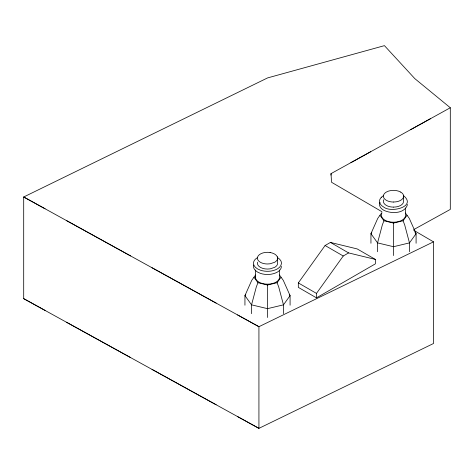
<?xml version="1.0" encoding="UTF-8"?>
<svg xmlns="http://www.w3.org/2000/svg" width="474" height="474" viewBox="0 0 474 474"><rect width="100%" height="100%" fill="white"/><g stroke="black" fill="none" stroke-linecap="round" stroke-linejoin="round"><path stroke-width="0.71" d="M279.464 274.991L281.046 277.201L277.089 282.729L267.514 285.016L267.508 317.503M400.66 192.053A10.12 5.842 0 0 1 403.635 196.2L403.285 197.705A10.12 5.842 0 0 1 396.134 201.835L393.515 202.031M281.52 266.4C280.981 271.389 275.424 273.445 271.134 274.209A14.007 8.088 0 0 1 260.504 273.403L257.607 272.117L255.379 270.447A14.007 8.088 0 0 1 253.72 264.996M407.527 204.454C404.832 213.975 391.02 213.987 383.614 210.172A14.007 8.088 0 0 1 379.988 202.357M255.563 274.991L253.975 277.201L257.939 282.729L256.339 286.829L251.552 304.841L251.552 313.681M381.961 212.488L379.982 215.255L383.94 220.783L382.346 224.877L377.559 242.889L377.559 251.735M253.975 277.201L251.718 280.377L244.94 295.628L244.94 305.209M379.982 215.255L377.725 218.431L370.946 233.682L370.946 243.263M298.324 282.919L325.087 245.514L330.437 242.427L357.2 248.927L375.361 259.408L375.361 263.858L316.484 297.85L298.324 287.368L298.324 282.919L316.484 293.4L316.484 297.85M316.484 293.4L343.247 256.001L348.591 252.909L375.361 259.408M245.769 294.473L244.94 295.628L251.552 304.841L267.508 308.657L283.47 304.841L290.082 295.628L283.304 280.377L281.046 277.201M371.77 232.527L370.946 233.682L377.559 242.889L393.515 246.711L409.471 242.889L416.089 233.682L409.311 218.431L405.466 213.045M383.94 220.783L393.515 223.07L403.09 220.783L407.053 215.255M257.607 257.506L255.379 259.177A14.007 8.088 0 0 0 255.379 267.265L257.607 268.942L260.504 270.227A14.007 8.088 0 0 0 271.134 271.033C275.424 270.269 280.981 268.213 281.52 263.224L281.041 261.133L279.642 259.177L277.414 257.506M381.38 197.231L383.614 195.555M350.89 162.653L370.775 151.68M410.537 129.71L430.422 118.737M331.006 175.113L331.006 173.638L450.3 107.752L414.809 78.619L384.438 45.646L267.567 77.92L23.7 196.988L23.7 298.644L45.083 310.44M413.743 229.6L450.3 209.413L450.3 107.752M23.7 298.644L258.928 428.354L433.52 343.502L433.52 241.847L258.928 326.699L23.7 196.988L45.083 208.779M393.515 207.114L396.134 206.919A10.12 5.842 0 0 0 403.291 202.789L403.629 196.195M270.133 252.5L267.508 252.298A10.078 5.818 0 0 0 258.164 255.924A10.078 5.818 0 0 0 260.356 262.27A10.078 5.818 0 0 0 267.514 263.977L270.133 263.781L274.665 262.27A10.078 5.818 0 0 0 277.628 258.14L277.284 256.63M257.939 282.729L267.514 285.016M66.473 220.57L130.617 255.942M152.012 267.739L216.156 303.111M237.545 314.902L258.928 326.699L258.928 428.354L237.545 416.563M66.473 322.225L130.617 357.603M152.012 369.394L216.156 404.772M330.437 242.427L348.591 252.909M325.087 245.514L343.247 256.001M381.902 211.688L331.557 182.277L331.006 173.638M413.766 230.305L433.52 241.847M403.421 195.555C417.167 206.634 390.92 213.253 383.614 206.996A14.007 8.088 0 0 1 381.386 197.231M414.845 231.952L416.089 233.682L416.089 243.263M289.253 294.473L290.082 295.628L290.082 305.209M403.09 220.783L404.683 224.877L409.471 242.889L409.471 251.735M277.089 282.729L278.682 286.823L283.47 304.841L283.47 313.681M405.578 208.05L405.578 215.255A12.087 6.98 0 0 1 391.909 222.17A12.087 6.98 0 0 1 381.819 213.448M393.515 223.07L393.515 255.557M279.571 270.002L279.571 277.201A12.093 6.986 0 0 1 267.484 284.175A12.087 6.98 0 0 1 255.616 275.975M277.622 258.14L277.622 263.224A10.078 5.818 0 0 1 274.665 267.354L270.133 268.865L267.514 269.06A10.078 5.818 0 0 1 257.566 262.235M255.45 270.002L255.45 277.201M393.533 202.037A10.12 5.842 0 0 1 386.351 200.318A10.072 5.812 0 0 1 383.401 196.195A10.12 5.842 0 0 1 386.363 192.053A10.078 5.818 0 0 1 400.637 192.065M393.533 207.114A10.12 5.842 0 0 1 386.351 205.402A10.072 5.812 0 0 1 383.401 201.278A10.078 5.818 0 0 1 383.744 199.761M270.085 252.529A10.078 5.818 0 0 1 277.207 256.641"/></g></svg>
